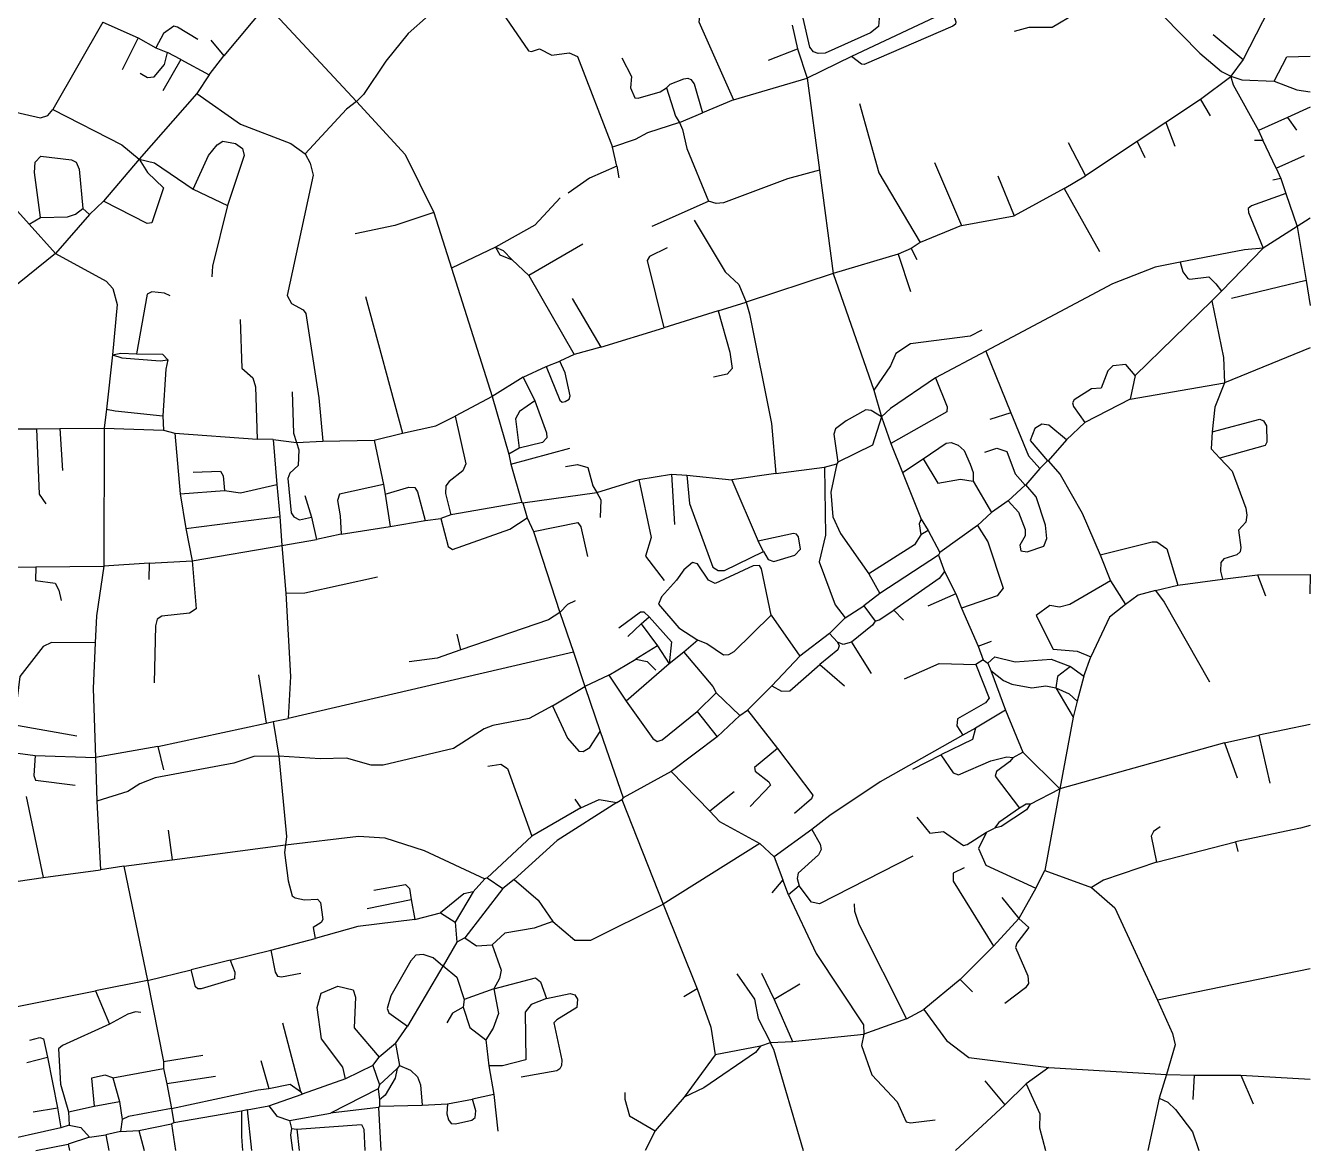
# Model space of a CAD drawing. Header units: inches. Extents: x 13510994 to 13518474, y 3660267 to 3664767.
# Drawn here: x 13516364 to 13518474, y 3660267 to 3662115 of the extents above; entities that cross this region are included whole.
import ezdxf

# ---------------------------------------------------------------- set-up
doc = ezdxf.new("R2010")
doc.units = ezdxf.units.IN
doc.header["$MEASUREMENT"] = 0

msp = doc.modelspace()

# ---------------------------------------------------------------- linework, layer by layer
for points in [[(13518169.3, 3662218.8), (13518089.1, 3662135.2), (13518050.1, 3662112.4), (13518011.7, 3662112.4), (13517987.7, 3662105.6)], [(13518169.3, 3662218.8), (13518231.9, 3662132), (13518292.5, 3662070), (13518328.1, 3662040.1), (13518343.7, 3662032.6)], [(13517683.1, 3662213.4), (13517700.2, 3662205.4), (13517728.8, 3662212.7), (13517741.3, 3662204.8), (13517765.7, 3662127.4), (13517765, 3662114.2), (13517751.6, 3662103.4), (13517677.1, 3662070.4), (13517665.8, 3662069.5), (13517657.9, 3662072.5), (13517651.8, 3662079.9), (13517641.2, 3662127.6)], [(13517129.2, 3662166.2), (13517088.8, 3662162.3), (13517025.7, 3662131.9), (13516992.3, 3662102.5), (13516955.4, 3662057), (13516918.6, 3662002.2), (13516907.2, 3661990.6)], [(13517129.2, 3662166.2), (13517134.2, 3662154.7), (13517189.8, 3662074), (13517194.8, 3662072.8), (13517208.1, 3662077.2), (13517228.3, 3662067.1), (13517256.6, 3662070.7), (13517270.3, 3662064.8), (13517327.6, 3661916)], [(13518416.9, 3662164.1), (13518364.2, 3662060.1)], [(13516759.3, 3662149.6), (13516689.2, 3662066.1)], [(13516759.3, 3662149.6), (13516907.2, 3661990.6)], [(13517483.8, 3662137.5), (13517470.9, 3662129.7), (13517469.5, 3662121.5), (13517526.5, 3661993.7)], [(13517884.8, 3662141.9), (13517892, 3662121.9), (13517891.2, 3662117.8), (13517887.2, 3662114.8), (13517741.3, 3662051.8), (13517736.8, 3662052.2), (13517720.2, 3662064.6)], [(13517884.8, 3662141.9), (13517720.2, 3662064.6)], [(13516490.2, 3662121), (13516408.4, 3661977.5)], [(13516490.2, 3662121), (13516548.2, 3662095.6)], [(13516646.7, 3662092.6), (13516613.2, 3662113.1), (13516607.3, 3662114.5), (13516590, 3662102.6), (13516577.2, 3662079)], [(13517622.9, 3662116.5), (13517631.8, 3662077.5)], [(13516548.2, 3662095.6), (13516522.3, 3662043.1)], [(13516548.2, 3662095.6), (13516577.2, 3662079)], [(13518314.7, 3662101.1), (13518364.2, 3662060.1)], [(13516551.7, 3662037.6), (13516563.8, 3662030.2), (13516574.9, 3662031.3), (13516591.8, 3662051.8), (13516596.7, 3662071.2)], [(13516577.2, 3662079), (13516596.7, 3662071.2)], [(13516618.8, 3662060), (13516596.7, 3662071.2)], [(13516667.7, 3662091.6), (13516689.2, 3662066.1)], [(13517584.2, 3662058.6), (13517631.8, 3662077.5)], [(13517631.8, 3662077.5), (13517647.5, 3662029.4)], [(13516618.8, 3662060), (13516589.2, 3662008.6)], [(13516618.8, 3662060), (13516665.2, 3662034.6)], [(13516665.2, 3662034.6), (13516689.2, 3662066.1)], [(13517343.2, 3662062.6), (13517359, 3662032.1), (13517357.1, 3662013.2), (13517364.2, 3661996.9), (13517369.8, 3661996.5), (13517406.1, 3662006.9), (13517416.5, 3662013.1)], [(13517720.2, 3662064.6), (13517647.5, 3662029.4)], [(13518364.2, 3662060.1), (13518343.7, 3662032.6)], [(13518415, 3662024.2), (13518435.6, 3662064.3), (13518474.2, 3662065.1)], [(13516665.2, 3662034.6), (13516644.7, 3662004.1)], [(13517416.5, 3662013.1), (13517422.3, 3662019.4), (13517445.2, 3662028.1), (13517451.3, 3662029.3), (13517456.7, 3662027.2), (13517462.1, 3662019.6), (13517475.9, 3661972)], [(13517526.5, 3661993.7), (13517647.5, 3662029.4)], [(13517647.5, 3662029.4), (13517668, 3661877.8)], [(13518343.7, 3662031.6), (13518293.7, 3661994)], [(13518343.7, 3662032.6), (13518343.7, 3662031.6)], [(13518343.7, 3662032.6), (13518361.8, 3662026.7), (13518415, 3662024.2)], [(13518343.7, 3662031.6), (13518347.6, 3662018.1), (13518389.1, 3661943.2)], [(13516231.4, 3662027.6), (13516272.8, 3661994.4), (13516308.8, 3661982), (13516388, 3661963.8), (13516400.1, 3661967.9), (13516408.4, 3661977.5)], [(13517416.5, 3662013.1), (13517431.5, 3661966.8), (13517437.7, 3661956.3)], [(13518415, 3662024.2), (13518452.3, 3662010), (13518474.2, 3662006.6)], [(13516644.7, 3662004.1), (13516550.3, 3661896)], [(13516644.7, 3662004.1), (13516716.8, 3661953.4), (13516799.1, 3661922), (13516822.6, 3661904.6)], [(13516907.2, 3661990.6), (13516891, 3661978.1), (13516822.6, 3661904.6)], [(13516907.2, 3661990.6), (13516986.9, 3661904), (13517034.4, 3661808.4)], [(13517526.5, 3661993.7), (13517475.9, 3661972)], [(13517733.7, 3661987.6), (13517765.5, 3661873.7), (13517833.2, 3661759.1)], [(13518293.7, 3661994), (13518237.1, 3661956.4)], [(13518293.7, 3661994), (13518309.7, 3661967.1)], [(13516193.5, 3661984.3), (13516369.2, 3661789.5)], [(13516408.4, 3661977.5), (13516521.5, 3661919.8), (13516550.3, 3661896)], [(13517437.7, 3661956.3), (13517475.9, 3661972)], [(13518474.2, 3661981.5), (13518436.7, 3661964.4)], [(13517437.7, 3661956.3), (13517385.3, 3661939.4), (13517365.2, 3661928.6), (13517327.6, 3661916)], [(13517437.7, 3661956.3), (13517443, 3661944.6), (13517450, 3661913.6), (13517485.3, 3661827.2)], [(13518237.1, 3661956.4), (13518189.7, 3661925.2)], [(13518237.1, 3661956.4), (13518251.7, 3661917.6)], [(13518436.7, 3661964.4), (13518389.1, 3661943.2)], [(13518436.7, 3661964.4), (13518451.7, 3661943.6)], [(13516638.9, 3661846.9), (13516664.2, 3661902.1), (13516678.5, 3661919.6), (13516687.7, 3661925.5), (13516708.5, 3661921.7), (13516719.8, 3661913.6), (13516722.5, 3661902), (13516695.3, 3661819.7)], [(13518076.2, 3661923.6), (13518104.7, 3661868.8)], [(13518189.7, 3661925.2), (13518104.7, 3661868.8)], [(13518189.7, 3661925.2), (13518202.2, 3661898.6)], [(13518382.7, 3661927.1), (13518396.4, 3661927.2)], [(13518389.1, 3661943.2), (13518396.4, 3661927.2)], [(13518417.9, 3661881.3), (13518396.4, 3661927.2)], [(13516822.6, 3661904.6), (13516831.2, 3661889.6), (13516835.9, 3661869.6), (13516793.2, 3661671.8), (13516800.1, 3661658.8), (13516819.6, 3661648.3), (13516823.7, 3661642.4), (13516845.1, 3661503.8), (13516852.1, 3661432.5)], [(13517334.7, 3661884.7), (13517327.6, 3661916)], [(13518417.9, 3661881.3), (13518464.7, 3661902.1)], [(13516387.9, 3661800.2), (13516378, 3661874.1), (13516379.4, 3661891.1), (13516388.4, 3661900.8), (13516439.1, 3661895.1), (13516446.6, 3661891), (13516451.5, 3661879.5), (13516457.7, 3661815.1)], [(13516550.3, 3661896), (13516564, 3661873.9), (13516590.3, 3661849.2), (13516570.8, 3661791.3), (13516563, 3661790.6), (13516491.7, 3661827.1)], [(13516550.3, 3661896), (13516491.7, 3661827.1)], [(13516550.3, 3661896), (13516575.1, 3661890.1), (13516638.9, 3661846.9)], [(13517334.7, 3661884.7), (13517289.8, 3661864.8), (13517254.7, 3661840.1)], [(13517334.7, 3661884.7), (13517337.9, 3661865.6)], [(13517856.7, 3661890.6), (13517901.4, 3661787.3)], [(13518417.9, 3661881.3), (13518425.9, 3661864.1)], [(13517668, 3661877.8), (13517615.3, 3661863.9), (13517510.2, 3661824.5), (13517498.2, 3661823), (13517485.3, 3661827.2)], [(13517668, 3661877.8), (13517690.1, 3661708.2)], [(13517960.7, 3661868.6), (13517987.8, 3661802.8)], [(13518069.8, 3661847.9), (13518104.7, 3661868.8)], [(13518425.9, 3661864.1), (13518412.7, 3661861.6)], [(13518425.9, 3661864.1), (13518434.1, 3661839.4)], [(13516638.9, 3661846.9), (13516695.3, 3661819.7)], [(13518069.8, 3661847.9), (13517987.8, 3661802.8)], [(13518069.8, 3661847.9), (13518127.7, 3661744.1)], [(13518434.1, 3661839.4), (13518377.6, 3661819.4), (13518372, 3661815), (13518372.6, 3661808.6), (13518396.6, 3661749.6)], [(13518434.1, 3661839.4), (13518452.4, 3661785.3)], [(13516468.7, 3661805.1), (13516491.7, 3661827.1)], [(13516695.3, 3661819.7), (13516670.7, 3661720.4), (13516669.7, 3661702.6)], [(13517241.7, 3661832.6), (13517200, 3661787.4), (13517135.6, 3661751.4)], [(13517392.7, 3661786.1), (13517485.3, 3661827.2)], [(13516369.2, 3661789.5), (13516387.9, 3661800.2)], [(13516387.9, 3661800.2), (13516432.6, 3661801.3), (13516445.5, 3661805.6), (13516457.7, 3661815.1)], [(13516468.7, 3661805.1), (13516412.8, 3661741)], [(13516457.7, 3661815.1), (13516468.7, 3661805.1)], [(13517034.4, 3661808.4), (13516970, 3661786.9), (13516904.7, 3661773.6)], [(13517034.4, 3661808.4), (13517063.4, 3661716.9)], [(13517901.4, 3661787.3), (13517987.8, 3661802.8)], [(13518474.2, 3661799.2), (13518452.4, 3661785.3)], [(13516369.2, 3661789.5), (13516412.8, 3661741)], [(13517461.7, 3661795.6), (13517512.9, 3661711), (13517535.6, 3661690), (13517547.3, 3661660.9)], [(13517901.4, 3661787.3), (13517833.2, 3661759.1)], [(13518452.4, 3661785.3), (13518396.6, 3661749.6)], [(13518452.4, 3661785.3), (13518467.4, 3661696.5)], [(13517279.2, 3661756.6), (13517190.4, 3661705)], [(13517833.2, 3661759.1), (13517818.2, 3661749.1)], [(13516412.8, 3661741), (13516321.1, 3661667.4)], [(13516412.8, 3661741), (13516496, 3661695.4), (13516506.7, 3661683.7), (13516514.1, 3661657.1), (13516506.1, 3661574.8)], [(13517135.6, 3661751.4), (13517063.4, 3661716.9)], [(13517135.6, 3661751.4), (13517148.4, 3661745.9), (13517162.7, 3661730.4)], [(13517135.6, 3661751.4), (13517142.5, 3661738.9), (13517162.7, 3661730.4)], [(13517417.7, 3661750.6), (13517388.7, 3661736.3), (13517384.8, 3661729.5), (13517412.1, 3661619)], [(13517797.2, 3661740.1), (13517690.1, 3661708.2)], [(13517818.2, 3661749.1), (13517797.2, 3661740.1)], [(13517797.2, 3661740.1), (13517817.2, 3661678.6)], [(13517818.2, 3661749.1), (13517827.7, 3661731.1)], [(13518396.6, 3661749.6), (13518366.2, 3661747), (13518260.6, 3661726.9)], [(13518396.6, 3661749.6), (13518328.6, 3661679)], [(13517063.4, 3661716.9), (13517130, 3661505.8)], [(13517162.7, 3661730.4), (13517190.4, 3661705)], [(13518260.6, 3661726.9), (13518219.3, 3661718.4), (13518149.1, 3661691.3), (13517941.2, 3661580.6)], [(13518260.6, 3661726.9), (13518264.7, 3661710.9), (13518272.9, 3661699.7), (13518276.1, 3661699), (13518307.8, 3661702.7), (13518319.3, 3661691.3), (13518328.6, 3661679)], [(13517190.4, 3661705), (13517264.7, 3661575.1)], [(13517690.1, 3661708.2), (13517547.3, 3661660.9)], [(13517690.1, 3661708.2), (13517757, 3661516.4)], [(13518467.4, 3661696.5), (13518344.7, 3661667.1)], [(13518467.4, 3661696.5), (13518474.2, 3661655.5)], [(13516601.2, 3661671.6), (13516591.6, 3661675.9), (13516571.1, 3661678.3), (13516563.1, 3661674.1), (13516545.8, 3661576.3)], [(13516922.2, 3661670.6), (13516982.6, 3661445.8)], [(13518312.5, 3661663.1), (13518328.6, 3661679)], [(13517261.7, 3661667.1), (13517308.7, 3661587)], [(13517501.3, 3661646.8), (13517547.3, 3661660.9)], [(13517547.3, 3661660.9), (13517553, 3661641.8), (13517589, 3661461.6), (13517596.3, 3661379.8)], [(13518312.5, 3661663.1), (13518186.7, 3661540.6)], [(13518312.5, 3661663.1), (13518331.4, 3661570), (13518333.1, 3661528.7)], [(13516716.2, 3661632.6), (13516718.8, 3661552.5), (13516737.1, 3661536.7), (13516741.4, 3661522.2), (13516744.1, 3661435.8)], [(13517501.3, 3661646.8), (13517412.1, 3661619)], [(13517501.3, 3661646.8), (13517520.4, 3661579), (13517524.6, 3661551.8), (13517516.2, 3661542.6), (13517493.7, 3661537.6)], [(13517308.7, 3661587), (13517412.1, 3661619)], [(13517934.7, 3661615.1), (13517915.5, 3661605), (13517817.2, 3661592.6), (13517793.1, 3661576.8), (13517784.5, 3661556.2), (13517757, 3661516.4)], [(13517308.7, 3661587), (13517264.7, 3661575.1)], [(13518474.2, 3661586.3), (13518333.1, 3661528.7)], [(13516506.1, 3661574.8), (13516496.2, 3661485)], [(13516506.1, 3661574.8), (13516520.2, 3661577.3), (13516545.8, 3661576.3)], [(13516506.1, 3661574.8), (13516521.4, 3661569.7), (13516584.7, 3661564.9), (13516597.2, 3661566.4)], [(13516545.8, 3661576.3), (13516588.3, 3661575.5), (13516597.2, 3661566.4)], [(13516597.2, 3661566.4), (13516593.9, 3661551), (13516589.2, 3661474.4)], [(13517218.7, 3661555.1), (13517241.2, 3661564.1)], [(13517218.7, 3661555.1), (13517241.4, 3661500.1), (13517244.9, 3661496.9), (13517249.8, 3661497.6), (13517256.4, 3661501.7), (13517258, 3661507.4), (13517250, 3661544.8), (13517241.2, 3661564.1)], [(13517264.7, 3661575.1), (13517241.2, 3661564.1)], [(13517941.2, 3661580.6), (13517858.5, 3661536.6)], [(13517941.2, 3661580.6), (13517982, 3661479.1)], [(13517181.2, 3661537.8), (13517218.7, 3661555.1)], [(13518186.7, 3661540.6), (13518170.9, 3661558.7), (13518149.8, 3661556.7), (13518141.4, 3661548.4), (13518130.6, 3661519.9), (13518114.8, 3661518.6), (13518086.4, 3661500.4), (13518083.6, 3661495.5), (13518085.1, 3661489.6), (13518103.7, 3661463.6)], [(13517181.2, 3661537.8), (13517130, 3661505.8)], [(13517181.2, 3661537.8), (13517200.4, 3661499)], [(13517858.5, 3661536.6), (13517784.6, 3661486.3), (13517770, 3661472.8)], [(13517858.5, 3661536.6), (13517877.8, 3661489.3), (13517877.1, 3661480.7), (13517785.2, 3661428.6)], [(13518186.7, 3661540.6), (13518178.2, 3661501.6)], [(13518178.2, 3661501.6), (13518333.1, 3661528.7)], [(13518333.1, 3661528.7), (13518317.3, 3661488.4), (13518312.9, 3661448.2)], [(13516801.7, 3661513.6), (13516803.8, 3661445.9), (13516808.5, 3661430.4)], [(13517130, 3661505.8), (13517069.4, 3661473.7)], [(13517130, 3661505.8), (13517157.2, 3661411.1)], [(13517757, 3661516.4), (13517770, 3661472.8)], [(13518178.2, 3661501.6), (13518103.7, 3661463.6)], [(13516496.2, 3661485), (13516492.7, 3661453.9)], [(13516496.2, 3661485), (13516510.9, 3661482.3), (13516589.2, 3661474.4)], [(13517200.4, 3661499), (13517174.8, 3661481.2), (13517168.2, 3661469.1), (13517174.2, 3661421.1)], [(13517200.4, 3661499), (13517219.2, 3661446.2), (13517219.7, 3661438.1), (13517212.6, 3661430.2), (13517174.2, 3661421.1)], [(13517770, 3661472.8), (13517752.8, 3661482.8), (13517744.2, 3661483.9), (13517711.7, 3661466.2), (13517694.3, 3661452.7), (13517691.2, 3661443.9), (13517698.2, 3661398.1)], [(13516589.2, 3661474.4), (13516590.2, 3661450.6)], [(13516982.6, 3661445.8), (13517037.6, 3661458.1), (13517069.4, 3661473.7)], [(13517069.4, 3661473.7), (13517086.6, 3661395.4), (13517082.1, 3661384.1), (13517059.2, 3661366.6), (13517054, 3661359.4), (13517053.4, 3661346.7), (13517062.2, 3661311.6)], [(13517770, 3661472.8), (13517754.8, 3661425.9), (13517698.2, 3661398.1)], [(13517770, 3661472.8), (13517785.2, 3661428.6)], [(13517982, 3661479.1), (13517947.7, 3661468.1)], [(13517982, 3661479.1), (13518011, 3661408.8), (13518029.7, 3661387.6)], [(13518073.7, 3661435.1), (13518044.6, 3661459), (13518033.2, 3661460.7), (13518021.6, 3661453.7), (13518013.9, 3661433.9), (13518042.2, 3661400.1)], [(13518073.7, 3661435.1), (13518103.7, 3661463.6)], [(13518312.9, 3661448.2), (13518391.2, 3661468.8), (13518397.5, 3661466.3), (13518402.1, 3661458.1), (13518402.8, 3661431.1), (13518400.3, 3661425.4), (13518325.6, 3661404.9)], [(13516317.8, 3661452.8), (13516381.6, 3661452.9)], [(13516381.6, 3661452.9), (13516419.6, 3661453.3)], [(13516381.6, 3661452.9), (13516385.7, 3661345.5), (13516396.7, 3661329.6)], [(13516419.6, 3661453.3), (13516492.7, 3661453.9)], [(13516419.6, 3661453.3), (13516424.2, 3661384.6)], [(13516492.7, 3661453.9), (13516492.3, 3661227.1)], [(13516492.7, 3661453.9), (13516590.2, 3661450.6)], [(13516590.2, 3661450.6), (13516608.7, 3661445.6)], [(13516608.7, 3661445.6), (13516617.6, 3661346)], [(13516608.7, 3661445.6), (13516744.1, 3661435.8)], [(13516936.1, 3661434.1), (13516982.6, 3661445.8)], [(13518312.9, 3661448.2), (13518311.4, 3661419.9), (13518325.6, 3661404.9)], [(13516770.1, 3661435.2), (13516744.1, 3661435.8)], [(13516770.1, 3661435.2), (13516808.5, 3661430.4)], [(13516770.1, 3661435.2), (13516776.4, 3661361.7)], [(13516808.5, 3661430.4), (13516812.5, 3661418.6), (13516811.3, 3661392.4), (13516797.7, 3661380.2), (13516794.6, 3661371.1), (13516799.9, 3661314.7), (13516804.2, 3661308.1), (13516813.3, 3661303.5), (13516833.4, 3661308)], [(13516808.5, 3661430.4), (13516852.1, 3661432.5)], [(13516852.1, 3661432.5), (13516936.1, 3661434.1)], [(13516936.1, 3661434.1), (13516951.6, 3661361.6)], [(13517174.2, 3661421.1), (13517157.2, 3661411.1)], [(13517160.7, 3661395.1), (13517257.7, 3661421.1)], [(13517785.2, 3661428.6), (13517804.2, 3661381.4)], [(13517838.3, 3661403.7), (13517876.2, 3661429.1), (13517884, 3661430.2), (13517895.6, 3661425.9), (13517905.5, 3661417.1), (13517915.5, 3661395.1), (13517920.4, 3661381.1), (13517920.3, 3661367)], [(13517939.7, 3661414.6), (13517959, 3661421.4), (13517975.5, 3661415.6), (13517989.1, 3661379), (13518005.7, 3661360.6)], [(13518073.7, 3661435.1), (13518043.7, 3661400.6)], [(13517157.2, 3661411.1), (13517160.7, 3661395.1)], [(13517676.2, 3661390.1), (13517696.2, 3661395.6)], [(13517696.2, 3661395.6), (13517686.4, 3661349), (13517690, 3661308.5), (13517702.5, 3661281), (13517748.7, 3661214.6)], [(13517698.2, 3661398.1), (13517696.2, 3661395.6)], [(13517804.2, 3661381.4), (13517838.3, 3661403.7)], [(13517838.3, 3661403.7), (13517862.5, 3661363.4), (13517899.5, 3661370.1), (13517920.3, 3661367)], [(13518029.7, 3661387.6), (13518042.2, 3661400.1)], [(13518043.7, 3661400.6), (13518042.2, 3661400.1)], [(13518043.7, 3661400.6), (13518063, 3661377.8), (13518099.6, 3661314.6), (13518129.2, 3661246.1)], [(13518325.6, 3661404.9), (13518346.1, 3661383.1), (13518368.1, 3661322.6), (13518369.8, 3661311.3), (13518368.4, 3661299.7), (13518356.3, 3661286.6), (13518360.2, 3661257.7), (13518358.9, 3661250.7), (13518353.8, 3661245.7), (13518332.4, 3661239.2), (13518327.5, 3661233.5), (13518326.7, 3661219.2), (13518329.8, 3661206)], [(13516638.7, 3661381.6), (13516683.8, 3661383.5), (13516688.2, 3661375.7), (13516690.5, 3661351.6)], [(13517160.7, 3661395.1), (13517178.7, 3661332.1)], [(13517250.7, 3661391.1), (13517270.1, 3661394.1), (13517287.3, 3661389.2), (13517295.2, 3661359.5), (13517302.2, 3661348.3)], [(13517370.8, 3661369.5), (13517424.5, 3661378.7)], [(13517424.5, 3661378.7), (13517429.7, 3661295.6)], [(13517424.5, 3661378.7), (13517450, 3661376.7)], [(13517450, 3661376.7), (13517523.7, 3661369.3)], [(13517450, 3661376.7), (13517454.1, 3661330.1), (13517492.7, 3661225.4), (13517501.3, 3661220), (13517511.6, 3661220.4), (13517576, 3661251.1)], [(13517596.3, 3661379.8), (13517523.7, 3661369.3)], [(13517596.3, 3661379.8), (13517676.2, 3661390.1)], [(13517676.2, 3661390.1), (13517677.6, 3661278.2), (13517667.2, 3661234.6), (13517693.4, 3661163.7), (13517710.2, 3661142.6)], [(13517804.2, 3661381.4), (13517834.7, 3661304.6)], [(13518029.7, 3661387.6), (13518006.7, 3661361.1)], [(13516690.5, 3661351.6), (13516716.6, 3661347.5), (13516776.4, 3661361.7)], [(13516776.4, 3661361.7), (13516781, 3661308.7)], [(13516951.6, 3661361.6), (13516879.1, 3661345.8), (13516875.9, 3661335.2), (13516880.4, 3661310.1), (13516882.1, 3661279.7)], [(13516951.6, 3661361.6), (13516954.1, 3661345.8)], [(13516954.1, 3661345.8), (13516993.2, 3661357.2), (13517003, 3661356.3), (13517007.2, 3661349.6), (13517019.9, 3661302.5)], [(13517302.2, 3661348.3), (13517370.8, 3661369.5)], [(13517370.8, 3661369.5), (13517391.4, 3661274.5), (13517381.8, 3661243.8), (13517412.7, 3661203.6)], [(13517523.7, 3661369.3), (13517567.2, 3661268.4)], [(13517920.3, 3661367), (13517950.7, 3661315.6)], [(13517977.7, 3661334.6), (13517994.8, 3661316), (13518006, 3661287.7), (13518005.8, 3661277.3), (13517997.1, 3661261.8), (13517998.5, 3661252.5), (13518009.1, 3661250.7), (13518036.3, 3661259.9), (13518041.2, 3661272.9), (13518039.2, 3661294.6), (13518023.6, 3661341.4), (13518006.7, 3661361.1)], [(13517977.7, 3661334.6), (13518005.7, 3661360.6)], [(13518006.7, 3661361.1), (13518005.7, 3661360.6)], [(13516617.6, 3661346), (13516690.5, 3661351.6)], [(13516617.6, 3661346), (13516626.8, 3661289.1)], [(13516822.2, 3661343.6), (13516833.4, 3661308)], [(13516954.1, 3661345.8), (13516962.5, 3661292.5)], [(13517178.7, 3661332.1), (13517062.2, 3661311.6)], [(13517178.7, 3661332.1), (13517180.2, 3661331.1)], [(13517180.2, 3661331.1), (13517302.2, 3661348.3)], [(13517302.2, 3661348.3), (13517308.4, 3661336), (13517307.7, 3661307.1)], [(13517977.7, 3661334.6), (13517950.7, 3661315.6)], [(13517062.2, 3661311.6), (13517045.7, 3661305.6)], [(13517180.2, 3661331.1), (13517187.7, 3661306.6)], [(13517927.7, 3661294.1), (13517950.7, 3661315.6)], [(13516626.8, 3661289.1), (13516781, 3661308.7)], [(13516781, 3661308.7), (13516784.7, 3661261.3)], [(13516833.4, 3661308), (13516841.6, 3661270.9)], [(13516882.1, 3661279.7), (13516962.5, 3661292.5)], [(13516962.5, 3661292.5), (13517019.9, 3661302.5)], [(13517019.9, 3661302.5), (13517045.7, 3661305.6)], [(13517045.7, 3661305.6), (13517058, 3661259.3), (13517064.8, 3661254.8), (13517159.1, 3661287.9), (13517187.7, 3661306.6)], [(13517187.7, 3661306.6), (13517197.7, 3661284.1)], [(13517197.7, 3661284.1), (13517270.9, 3661299), (13517275.7, 3661292.1), (13517286.7, 3661243.1)], [(13517834.7, 3661304.6), (13517831.5, 3661296.6), (13517834.2, 3661278.6)], [(13517834.7, 3661304.6), (13517846.2, 3661285.6)], [(13517927.7, 3661294.1), (13517865.7, 3661249.6)], [(13517927.7, 3661294.1), (13517944.5, 3661267.1), (13517969.4, 3661191.1), (13517959.6, 3661178.5), (13517901.4, 3661158.2)], [(13516626.8, 3661289.1), (13516637.1, 3661236.2)], [(13516784.7, 3661261.3), (13516841.6, 3661270.9)], [(13516882.1, 3661279.7), (13516841.6, 3661270.9)], [(13517197.7, 3661284.1), (13517241.3, 3661151.1)], [(13517576, 3661251.1), (13517583.4, 3661238.4), (13517593.1, 3661235), (13517627.6, 3661245.3), (13517636.6, 3661255.4), (13517633.3, 3661275.6), (13517630.2, 3661279.8), (13517624.9, 3661280.9), (13517567.2, 3661268.4)], [(13517834.2, 3661278.6), (13517824.1, 3661262.5), (13517748.7, 3661214.6)], [(13517846.2, 3661285.6), (13517834.2, 3661278.6)], [(13517846.2, 3661285.6), (13517865.7, 3661249.6)], [(13516637.1, 3661236.2), (13516784.7, 3661261.3)], [(13516784.7, 3661261.3), (13516791.3, 3661182.8)], [(13517576, 3661251.1), (13517567.2, 3661268.4)], [(13517865.7, 3661249.6), (13517863.2, 3661245.6)], [(13518129.2, 3661246.1), (13518214.2, 3661267.5), (13518222.2, 3661267.4), (13518238.5, 3661255.9), (13518256.4, 3661196.2)], [(13516380.1, 3661226.1), (13516492.3, 3661227.1)], [(13516492.3, 3661227.1), (13516480, 3661145.5), (13516478, 3661101.1)], [(13516566.4, 3661232.1), (13516492.3, 3661227.1)], [(13516566.4, 3661232.1), (13516565.7, 3661205.6)], [(13516566.4, 3661232.1), (13516637.1, 3661236.2)], [(13516637.1, 3661236.2), (13516643.7, 3661157.4), (13516632.7, 3661150), (13516587.3, 3661145), (13516579.5, 3661140.1), (13516576.7, 3661129.1), (13516574.7, 3661035.6)], [(13517588.3, 3661146.9), (13517572.5, 3661223), (13517569.4, 3661228.1), (13517558.7, 3661228), (13517496.2, 3661199), (13517485.6, 3661204.2), (13517467.4, 3661231.2), (13517459.3, 3661233.1), (13517445.1, 3661221.4), (13517433, 3661204.2), (13517408.3, 3661177.1), (13517403.5, 3661164.9), (13517437, 3661126), (13517467.9, 3661105.6)], [(13517863.2, 3661245.6), (13517767.2, 3661182.1)], [(13517863.2, 3661245.6), (13517873.2, 3661218.6)], [(13518129.2, 3661246.1), (13518145.9, 3661203.3)], [(13516225.3, 3661223.8), (13516380.1, 3661226.1)], [(13516380.1, 3661226.1), (13516379.7, 3661203.7), (13516411.9, 3661199.2), (13516418.1, 3661187.6), (13516421.7, 3661170.6)], [(13516791.3, 3661182.8), (13516822.1, 3661183.7), (13516941.7, 3661209.6)], [(13517748.7, 3661214.6), (13517767.2, 3661182.1)], [(13517873.2, 3661218.6), (13517864.3, 3661207.1), (13517790, 3661155.1)], [(13517873.2, 3661218.6), (13517891.6, 3661181.9)], [(13518256.4, 3661196.2), (13518329.8, 3661206)], [(13518329.8, 3661206), (13518387.4, 3661213)], [(13518387.4, 3661213), (13518473.8, 3661213.7)], [(13518387.4, 3661213), (13518400.7, 3661178.6)], [(13518473.8, 3661213.7), (13518473.2, 3661181.6)], [(13518473.8, 3661213.7), (13518474.2, 3661213.7)], [(13518145.9, 3661203.3), (13518079, 3661164.4), (13518062.4, 3661159.9), (13518046.1, 3661162.4), (13518024.1, 3661146.4), (13518051.5, 3661091.1), (13518091, 3661087.3), (13518113.9, 3661078.4)], [(13518145.9, 3661203.3), (13518170.7, 3661164.3)], [(13518219.9, 3661187.2), (13518191.2, 3661179.5), (13518170.7, 3661164.3)], [(13518219.9, 3661187.2), (13518256.4, 3661196.2)], [(13518219.9, 3661187.2), (13518234, 3661168.1), (13518308.7, 3661037.1)], [(13516791.3, 3661182.8), (13516798.5, 3661045.9), (13516794.7, 3660977.2)], [(13517241.3, 3661151.1), (13517254.2, 3661164.8), (13517267.2, 3661170.6)], [(13517767.2, 3661182.1), (13517740.7, 3661162.1)], [(13517891.6, 3661181.9), (13517845.7, 3661161.6)], [(13517891.6, 3661181.9), (13517901.4, 3661158.2)], [(13518170.7, 3661164.3), (13518144.6, 3661143.4), (13518113.9, 3661078.4)], [(13517241.3, 3661151.1), (13517222.6, 3661139.3), (13517078.5, 3661089.5)], [(13517241.3, 3661151.1), (13517263.5, 3661086.1)], [(13517387.8, 3661144.2), (13517379.7, 3661151.8), (13517373.5, 3661151.8), (13517338.2, 3661125.6)], [(13517374.7, 3661132.3), (13517387.8, 3661144.2)], [(13517387.8, 3661144.2), (13517424.5, 3661103.1), (13517420.8, 3661067)], [(13517588.3, 3661146.9), (13517527, 3661086.4), (13517518.6, 3661081.3), (13517510.1, 3661081.2), (13517482.5, 3661099.7), (13517467.9, 3661105.6)], [(13517588.3, 3661146.9), (13517635.7, 3661079.1)], [(13517710.2, 3661142.6), (13517684.2, 3661116.6)], [(13517710.2, 3661142.6), (13517740.7, 3661162.1)], [(13517740.7, 3661162.1), (13517759.2, 3661137.1)], [(13517759.2, 3661137.1), (13517766, 3661138.8), (13517790, 3661155.1)], [(13517790, 3661155.1), (13517805.7, 3661138.6)], [(13517901.4, 3661158.2), (13517928.4, 3661095.6)], [(13517374.7, 3661132.3), (13517352.7, 3661111.6)], [(13517374.7, 3661132.3), (13517401.8, 3661096.1)], [(13517759.2, 3661137.1), (13517755, 3661130.4), (13517720.2, 3661102.6)], [(13516478, 3661101.1), (13516406.1, 3661101.6), (13516392.6, 3661095), (13516354.2, 3661046.1), (13516347.1, 3660987.2), (13516341.2, 3660976.1)], [(13516478, 3661101.1), (13516474.7, 3661026.3), (13516478.2, 3660912.6)], [(13517078.5, 3661089.5), (13517072.4, 3661115.7)], [(13517467.9, 3661105.6), (13517445, 3661086)], [(13517684.2, 3661116.6), (13517635.7, 3661079.1)], [(13517697.2, 3661102.1), (13517700.4, 3661096.1), (13517698.2, 3661089.7), (13517668.4, 3661065.4)], [(13517684.2, 3661116.6), (13517697.2, 3661102.1)], [(13517720.2, 3661102.6), (13517706.6, 3661098.4), (13517697.2, 3661102.1)], [(13517720.2, 3661102.6), (13517752.7, 3661051.1)], [(13517928.4, 3661095.6), (13517950.7, 3661104.1)], [(13517263.5, 3661086.1), (13516794.7, 3660977.2)], [(13517078.5, 3661089.5), (13517039.5, 3661075.9), (13516993.7, 3661070.1)], [(13517263.5, 3661086.1), (13517282.1, 3661029.4)], [(13517401.8, 3661096.1), (13517366.2, 3661074.7)], [(13517401.8, 3661096.1), (13517420.8, 3661067)], [(13517445, 3661086), (13517420.8, 3661067)], [(13517445, 3661086), (13517492.6, 3661029.4), (13517498.2, 3661019.1)], [(13517635.7, 3661079.1), (13517589.7, 3661030.6)], [(13517928.4, 3661095.6), (13517936.7, 3661073.1)], [(13517321.8, 3661048.4), (13517366.2, 3661074.7)], [(13517420.8, 3661067), (13517350, 3661005.4)], [(13517366.2, 3661074.7), (13517384.5, 3661070.6), (13517398.7, 3661056.6)], [(13517589.7, 3661030.6), (13517605.5, 3661021.9), (13517619, 3661022.6), (13517668.4, 3661065.4)], [(13517668.4, 3661065.4), (13517708.7, 3661030.6)], [(13517807.3, 3661042.3), (13517864.4, 3661067.2), (13517924.7, 3661065.6)], [(13517924.7, 3661065.6), (13517946.8, 3661010.6), (13517940.6, 3661002.4), (13517894.6, 3660976.3), (13517893.7, 3660964.7), (13517903.5, 3660949.8)], [(13517936.7, 3661073.1), (13517924.7, 3661065.6)], [(13517936.7, 3661073.1), (13517944.2, 3661068.1)], [(13517944.2, 3661068.1), (13517956, 3661078), (13517989.2, 3661069.9), (13518048.6, 3661074.6), (13518080.1, 3661062.4)], [(13517944.2, 3661068.1), (13517949.2, 3661055.6)], [(13518080.1, 3661062.4), (13518059.1, 3661046), (13518056, 3661027.3)], [(13518080.1, 3661062.4), (13518102.4, 3661046.5)], [(13518102.4, 3661046.5), (13518113.9, 3661078.4)], [(13516746.2, 3661048.6), (13516758.7, 3660969.2)], [(13517321.8, 3661048.4), (13517282.1, 3661029.4)], [(13517321.8, 3661048.4), (13517350, 3661005.4)], [(13517949.2, 3661055.6), (13517973.2, 3660990.4)], [(13517949.2, 3661055.6), (13517970.4, 3661039.4), (13517983.8, 3661033.4), (13518016.7, 3661027.2), (13518039.6, 3661030.5), (13518056, 3661027.3)], [(13518102.4, 3661046.5), (13518091.1, 3661005.6)], [(13517229.1, 3660997.9), (13517282.1, 3661029.4)], [(13517282.1, 3661029.4), (13517307.4, 3660955.5)], [(13517466.7, 3660988.6), (13517498.2, 3661019.1)], [(13517498.2, 3661019.1), (13517537.2, 3660982.1)], [(13517589.7, 3661030.6), (13517549.7, 3660990.6)], [(13518056, 3661027.3), (13518078.1, 3661017.4), (13518091.1, 3661005.6)], [(13518056, 3661027.3), (13518084.9, 3660979)], [(13517229.1, 3660997.9), (13517191.1, 3660976.9), (13517131.3, 3660965.4), (13517116.8, 3660960), (13517066.5, 3660927.9), (13516951, 3660900.2), (13516931, 3660900.2), (13516890.6, 3660911.5), (13516847.3, 3660910.7), (13516779.6, 3660915.3)], [(13517229.1, 3660997.9), (13517254.1, 3660944.6), (13517272.3, 3660923.2), (13517279.4, 3660922.9), (13517290.3, 3660929.2), (13517307.4, 3660955.5)], [(13517350, 3661005.4), (13517394.3, 3660943.9), (13517401.2, 3660939.1), (13517409.4, 3660941.8), (13517466.7, 3660988.6)], [(13518091.1, 3661005.6), (13518084.9, 3660979)], [(13516770.5, 3660972.1), (13516794.7, 3660977.2)], [(13517466.7, 3660988.6), (13517499.7, 3660946.6)], [(13517537.2, 3660982.1), (13517499.7, 3660946.6)], [(13517537.2, 3660982.1), (13517549.7, 3660990.6)], [(13517549.7, 3660990.6), (13517598.8, 3660927.4)], [(13517973.2, 3660990.4), (13517923.9, 3660960.8)], [(13517973.2, 3660990.4), (13518002.2, 3660921.6)], [(13518084.9, 3660979), (13518062.7, 3660861.2)], [(13516342.7, 3660967.1), (13516447.7, 3660948.6)], [(13516580.8, 3660931), (13516758.7, 3660969.2)], [(13516758.7, 3660969.2), (13516770.5, 3660972.1)], [(13516770.5, 3660972.1), (13516779.6, 3660915.3)], [(13517307.4, 3660955.5), (13517345.2, 3660846.6)], [(13517923.9, 3660960.8), (13517919, 3660942.6), (13517867, 3660917.2)], [(13517923.9, 3660960.8), (13517903.5, 3660949.8)], [(13518474.2, 3660967), (13518389.6, 3660949.4)], [(13516580.8, 3660931), (13516478.2, 3660912.6)], [(13516580.8, 3660931), (13516590.2, 3660892.6)], [(13517499.7, 3660946.6), (13517424.2, 3660889.6)], [(13517903.5, 3660949.8), (13517767.7, 3660872.9), (13517685.1, 3660817.3), (13517655.4, 3660794.4)], [(13518333.2, 3660936.9), (13518062.7, 3660861.2)], [(13518333.2, 3660936.9), (13518389.6, 3660949.4)], [(13518333.2, 3660936.9), (13518354.2, 3660879.6)], [(13518389.6, 3660949.4), (13518407.7, 3660870.6)], [(13516342.7, 3660921.1), (13516379.3, 3660916.2)], [(13516379.3, 3660916.2), (13516376.9, 3660883.1), (13516379.6, 3660875.4), (13516444.7, 3660867.6)], [(13516379.3, 3660916.2), (13516478.2, 3660912.6)], [(13516478.2, 3660912.6), (13516480.6, 3660841.1)], [(13516779.6, 3660915.3), (13516738.3, 3660914.3), (13516705.5, 3660903.7), (13516576.6, 3660879.5), (13516551.2, 3660869.5), (13516531.7, 3660857.1), (13516480.6, 3660841.1)], [(13516779.6, 3660915.3), (13516792.3, 3660783), (13516790.4, 3660769.2)], [(13517598.8, 3660927.4), (13517560.8, 3660896.6), (13517562.2, 3660890.6), (13517584.7, 3660873.1), (13517587.5, 3660867.3), (13517553.7, 3660832.1)], [(13517598.8, 3660927.4), (13517657.1, 3660850.7), (13517654.8, 3660844.7), (13517626.7, 3660820.6)], [(13517821.2, 3660893.6), (13517867, 3660917.2)], [(13517867, 3660917.2), (13517887.4, 3660887.9), (13517896.2, 3660884.6), (13517949.4, 3660907.6), (13517975.8, 3660913.8), (13517986.2, 3660913.1)], [(13517986.2, 3660913.1), (13517980.3, 3660905.9), (13517958.9, 3660889.9), (13517956.4, 3660882.2), (13517996.3, 3660829.6)], [(13517986.2, 3660913.1), (13518002.2, 3660921.6)], [(13518002.2, 3660921.6), (13518062.7, 3660861.2)], [(13517122.7, 3660898.6), (13517144.4, 3660902.1), (13517155, 3660895), (13517195.4, 3660783.7)], [(13517424.2, 3660889.6), (13517345.2, 3660846.6)], [(13517424.2, 3660889.6), (13517487.5, 3660824.9)], [(13516364.7, 3660848.6), (13516392.3, 3660715.5)], [(13517345.2, 3660846.6), (13517343.2, 3660843.6)], [(13517527.7, 3660856.6), (13517487.5, 3660824.9)], [(13518013.8, 3660836.2), (13518062.7, 3660861.2)], [(13518062.7, 3660861.2), (13518038, 3660727.1)], [(13516480.6, 3660841.1), (13516486.4, 3660728.5)], [(13517275.7, 3660830.1), (13517195.4, 3660783.7)], [(13517334.7, 3660839.1), (13517236.9, 3660776.2)], [(13517265.7, 3660844.6), (13517275.7, 3660830.1)], [(13517275.7, 3660830.1), (13517305.9, 3660843.8), (13517334.7, 3660839.1)], [(13517334.7, 3660839.1), (13517343.2, 3660843.6)], [(13517343.2, 3660843.6), (13517410.9, 3660672)], [(13518013.8, 3660836.2), (13518007.8, 3660826.9), (13517966.2, 3660799.3), (13517955.2, 3660796.6)], [(13517996.3, 3660829.6), (13517962.3, 3660806.3), (13517955.2, 3660796.6)], [(13518013.8, 3660836.2), (13518007.2, 3660836.2), (13517996.3, 3660829.6)], [(13517487.5, 3660824.9), (13517503.8, 3660807.9), (13517569.7, 3660771.6)], [(13517827.7, 3660814.6), (13517848.9, 3660788.6), (13517871.5, 3660791.5), (13517904.6, 3660768.5), (13517910.4, 3660769.8), (13517942.2, 3660790.3)], [(13516597.7, 3660793.6), (13516604.5, 3660744.6)], [(13516790.4, 3660769.2), (13516910.3, 3660783.7), (13516953.7, 3660780.8), (13517018.1, 3660759.9), (13517118.2, 3660713.6)], [(13517195.4, 3660783.7), (13517121.7, 3660715.1)], [(13517655.4, 3660794.4), (13517593.6, 3660749.4)], [(13517655.4, 3660794.4), (13517669, 3660770.6), (13517670.8, 3660761.7), (13517666.2, 3660752.9), (13517632.9, 3660722.9), (13517630.9, 3660714.2), (13517634.4, 3660701.9)], [(13517942.2, 3660790.3), (13517929.2, 3660763.1), (13517941, 3660736.1), (13518023.4, 3660698.1)], [(13517942.2, 3660790.3), (13517955.2, 3660796.6)], [(13518227.7, 3660799.1), (13518216.5, 3660791.4), (13518212.9, 3660783.3), (13518221.4, 3660740.7)], [(13518474.2, 3660801), (13518458.1, 3660796.9), (13518351.5, 3660774.3)], [(13516604.5, 3660744.6), (13516790.4, 3660769.2)], [(13516790.4, 3660769.2), (13516789, 3660756.8), (13516794.9, 3660710.2), (13516801.4, 3660685.5), (13516806.3, 3660682.1), (13516821.9, 3660679.1), (13516843.1, 3660680.1), (13516848.1, 3660674.5), (13516851.6, 3660646.9), (13516848.9, 3660641.9), (13516835.7, 3660633.5), (13516839.2, 3660615.2)], [(13517236.9, 3660776.2), (13517166.2, 3660712.1)], [(13517569.7, 3660771.6), (13517410.9, 3660672)], [(13517569.7, 3660771.6), (13517593.6, 3660749.4)], [(13518221.4, 3660740.7), (13518351.5, 3660774.3)], [(13518351.5, 3660774.3), (13518355.2, 3660758.6)], [(13516524.9, 3660734.1), (13516604.5, 3660744.6)], [(13517593.6, 3660749.4), (13517607.8, 3660711.8)], [(13517821.2, 3660750.6), (13517667.7, 3660672.2), (13517654.5, 3660675), (13517634.4, 3660701.9)], [(13516392.3, 3660715.5), (13516486.4, 3660728.5)], [(13516524.9, 3660734.1), (13516486.4, 3660728.5)], [(13516524.9, 3660734.1), (13516563.7, 3660546.4)], [(13517905.7, 3660731.6), (13517887.7, 3660722.7), (13517887.7, 3660709.4), (13517953.5, 3660602.6)], [(13518023.4, 3660698.1), (13518038, 3660727.1)], [(13518038, 3660727.1), (13518114.8, 3660699)], [(13518221.4, 3660740.7), (13518134.6, 3660711.2), (13518114.8, 3660699)], [(13516305.7, 3660703.3), (13516392.3, 3660715.5)], [(13516935.7, 3660695.1), (13516987.4, 3660704), (13516994.1, 3660697.6), (13516996.8, 3660679.4)], [(13517118.2, 3660713.6), (13517098.7, 3660692.1)], [(13517121.7, 3660715.1), (13517118.2, 3660713.6)], [(13517121.7, 3660715.1), (13517147.7, 3660697.6)], [(13517166.2, 3660712.1), (13517147.7, 3660697.6)], [(13517166.2, 3660712.1), (13517205.5, 3660678.2), (13517229.7, 3660643.6)], [(13517607.8, 3660711.8), (13517589.7, 3660690.6)], [(13517617.1, 3660687), (13517607.8, 3660711.8)], [(13517634.4, 3660701.9), (13517617.1, 3660687)], [(13518114.8, 3660699), (13518152.9, 3660666), (13518223.1, 3660514.1)], [(13516924.7, 3660664.6), (13516996.8, 3660679.4)], [(13516996.8, 3660679.4), (13517003.1, 3660646.6)], [(13517098.7, 3660692.1), (13517083.3, 3660688.8), (13517045.2, 3660657.6)], [(13517098.7, 3660692.1), (13517069.2, 3660642.1)], [(13517147.7, 3660697.6), (13517085.2, 3660616.6)], [(13517617.1, 3660687), (13517662.5, 3660590.8), (13517739.9, 3660473.6), (13517740.6, 3660458.2)], [(13517967.7, 3660682.6), (13517995.5, 3660648.2)], [(13518023.4, 3660698.1), (13517995.5, 3660648.2)], [(13517003.1, 3660646.6), (13517045.2, 3660657.6)], [(13517045.2, 3660657.6), (13517069.2, 3660642.1)], [(13517229.7, 3660643.6), (13517265.8, 3660612.9), (13517292.4, 3660612.7), (13517410.9, 3660672)], [(13517410.9, 3660672), (13517466.9, 3660532.5)], [(13517724.7, 3660672.6), (13517725.3, 3660660.2), (13517732.7, 3660639.1), (13517810.7, 3660483.6)], [(13517003.1, 3660646.6), (13516909.2, 3660635.1), (13516839.2, 3660615.2)], [(13517069.2, 3660642.1), (13517072.2, 3660609.6)], [(13517229.7, 3660643.6), (13517198.9, 3660632.3), (13517151, 3660624.4), (13517129.9, 3660604.8)], [(13517995.5, 3660648.2), (13517953.5, 3660602.6)], [(13517995.5, 3660648.2), (13518011.9, 3660633.7), (13517992.1, 3660607.7), (13517989.8, 3660600.6), (13518009.9, 3660554), (13518011.3, 3660541.6), (13518006.3, 3660534.4), (13517972.2, 3660508.6)], [(13516766.4, 3660596.1), (13516839.2, 3660615.2)], [(13517085.2, 3660616.6), (13517072.2, 3660609.6)], [(13517085.2, 3660616.6), (13517104.4, 3660603.1), (13517129.9, 3660604.8)], [(13516699.6, 3660579.8), (13516766.4, 3660596.1)], [(13516766.4, 3660596.1), (13516773.8, 3660560.2), (13516777.6, 3660553.5), (13516784.1, 3660552.3), (13516815.7, 3660558.6)], [(13517072.2, 3660609.6), (13517049.7, 3660570.6)], [(13517129.9, 3660604.8), (13517144.6, 3660563.4), (13517141.9, 3660549.7), (13517132.9, 3660532.9)], [(13517953.5, 3660602.6), (13517899.1, 3660547.8)], [(13516699.6, 3660579.8), (13516707.1, 3660560), (13516706.6, 3660549), (13516652.2, 3660532.6), (13516646.4, 3660532.5), (13516642.7, 3660536.2), (13516635.6, 3660564.1)], [(13516699.6, 3660579.8), (13516635.6, 3660564.1)], [(13517049.2, 3660570.1), (13517033, 3660583.7), (13517016.7, 3660588.9), (13517004.4, 3660587.8), (13516996.6, 3660578.8), (13516963.8, 3660521.1), (13516957.3, 3660500.2), (13516960.3, 3660493.3), (13516990.7, 3660471.6)], [(13516563.7, 3660546.4), (13516635.6, 3660564.1)], [(13517049.2, 3660570.1), (13516990.7, 3660471.6)], [(13517049.7, 3660570.6), (13517049.2, 3660570.1)], [(13517049.7, 3660570.6), (13517072, 3660551.8), (13517084.2, 3660515.1)], [(13517532.2, 3660557.6), (13517561.1, 3660515.6), (13517567.1, 3660484.1), (13517587.2, 3660444.6)], [(13517572.7, 3660558.6), (13517593.3, 3660515.4)], [(13518474.2, 3660565.7), (13518223.1, 3660514.1)], [(13516563.7, 3660546.4), (13516478.2, 3660529.5)], [(13516563.7, 3660546.4), (13516590.2, 3660413.1)], [(13516889.2, 3660384.6), (13516884.5, 3660403.9), (13516849.8, 3660450.8), (13516842.4, 3660502.2), (13516849.2, 3660525.7), (13516876.7, 3660537.3), (13516901.8, 3660531.2), (13516905.7, 3660519.1), (13516903.5, 3660468.8), (13516944.2, 3660420.6)], [(13517132.9, 3660532.9), (13517084.2, 3660515.1)], [(13517132.9, 3660532.9), (13517140.4, 3660492.2), (13517131.9, 3660468.3), (13517119.9, 3660449)], [(13517132.9, 3660532.9), (13517201, 3660550.7), (13517209.7, 3660544.1), (13517219.5, 3660516.9)], [(13517466.9, 3660532.5), (13517445.2, 3660519.6)], [(13517466.9, 3660532.5), (13517489.1, 3660469.6), (13517496.3, 3660424.2)], [(13517635.7, 3660540.6), (13517593.3, 3660515.4)], [(13517899.1, 3660547.8), (13517839.2, 3660498.5)], [(13517899.1, 3660547.8), (13517919.2, 3660527.6)], [(13516341.4, 3660502.1), (13516478.2, 3660529.5)], [(13516478.2, 3660529.5), (13516501.1, 3660474.4)], [(13517084.2, 3660515.1), (13517082.2, 3660502.6)], [(13517219.5, 3660516.9), (13517194.3, 3660506.7), (13517184.3, 3660494.6), (13517185.3, 3660416.2), (13517147, 3660406), (13517124.5, 3660406.2)], [(13517219.5, 3660516.9), (13517258.3, 3660525.3), (13517266, 3660522.8), (13517270, 3660515.5), (13517268.9, 3660502.2), (13517236.1, 3660481.7), (13517231.6, 3660476.7), (13517244.6, 3660415.5), (13517244.1, 3660406.7), (13517241.4, 3660401.1), (13517236.5, 3660398), (13517177.7, 3660387.6)], [(13517593.3, 3660515.4), (13517623.5, 3660446.3)], [(13518223.1, 3660514.1), (13518247.9, 3660459.5), (13518252.1, 3660440.7), (13518238.1, 3660391.8)], [(13516552.7, 3660493.6), (13516544.1, 3660494.8), (13516531.2, 3660491.1), (13516501.1, 3660474.4)], [(13517082.2, 3660502.6), (13517065.1, 3660492.9), (13517055.7, 3660476.6)], [(13517082.2, 3660502.6), (13517093.6, 3660468.9), (13517119.9, 3660449)], [(13517810.7, 3660483.6), (13517839.2, 3660498.5)], [(13517839.2, 3660498.5), (13517876.7, 3660447.8), (13517913.3, 3660419.9), (13518044.6, 3660403.2)], [(13516501.1, 3660474.4), (13516424.2, 3660439.6), (13516417.4, 3660434.3), (13516421, 3660376.3), (13516434.2, 3660330.6)], [(13516785.7, 3660476.6), (13516815.2, 3660364.1)], [(13516971.2, 3660443.1), (13516990.7, 3660471.6)], [(13517810.7, 3660483.6), (13517740.6, 3660458.2)], [(13516370.7, 3660448.1), (13516386.9, 3660452.6), (13516393, 3660450.8), (13516399.4, 3660420.6)], [(13517119.9, 3660449), (13517124.5, 3660406.2)], [(13517587.2, 3660444.6), (13517623.5, 3660446.3)], [(13517623.5, 3660446.3), (13517740.6, 3660458.2)], [(13517740.6, 3660458.2), (13517736.9, 3660439.5), (13517753.9, 3660391.3), (13517795.3, 3660347.1), (13517810.2, 3660314.4), (13517817.2, 3660312.5), (13517857.7, 3660317.6)], [(13516971.2, 3660443.1), (13516944.2, 3660420.6)], [(13516971.2, 3660443.1), (13516977.7, 3660406.6)], [(13517571.2, 3660438.6), (13517562.7, 3660428), (13517477.8, 3660369.9), (13517445.5, 3660354.9)], [(13517571.2, 3660438.6), (13517496.3, 3660424.2)], [(13517586.7, 3660444.1), (13517571.2, 3660438.6)], [(13517587.2, 3660444.6), (13517586.7, 3660444.1)], [(13517586.7, 3660444.1), (13517592.1, 3660433.6), (13517641.3, 3660267.3)], [(13516365.7, 3660411.6), (13516399.4, 3660420.6)], [(13516399.4, 3660420.6), (13516415.8, 3660336.9)], [(13516590.2, 3660413.1), (13516654.7, 3660423.6)], [(13516590.2, 3660413.1), (13516590.2, 3660401.6)], [(13516750.2, 3660415.2), (13516763.4, 3660368.9)], [(13516934.2, 3660406.6), (13516889.2, 3660384.6)], [(13516934.2, 3660406.6), (13516944.2, 3660420.6)], [(13516934.2, 3660406.6), (13516944.7, 3660375.1)], [(13516977.7, 3660406.6), (13516974.2, 3660401.6)], [(13516977.7, 3660406.6), (13516995.7, 3660399.1), (13517007.3, 3660388.2), (13517012.5, 3660375), (13517014.9, 3660341.4)], [(13517124.5, 3660406.2), (13517132.8, 3660358.9)], [(13517496.3, 3660424.2), (13517445.5, 3660354.9)], [(13518044.6, 3660403.2), (13518007.4, 3660376.5)], [(13518044.6, 3660403.2), (13518238.1, 3660391.8)], [(13516506.9, 3660386.7), (13516494.2, 3660391.1), (13516471.6, 3660385.7), (13516476.4, 3660339.9)], [(13516506.9, 3660386.7), (13516590.2, 3660401.6)], [(13516506.9, 3660386.7), (13516518, 3660347.5)], [(13516590.2, 3660401.6), (13516595.6, 3660376.5)], [(13516675.7, 3660388.6), (13516595.6, 3660376.5)], [(13516889.2, 3660384.6), (13516817.7, 3660359.6)], [(13516974.2, 3660401.6), (13516944.7, 3660375.1)], [(13516974.2, 3660401.6), (13516970.6, 3660386.1), (13516954.2, 3660357.7), (13516945.2, 3660350.1)], [(13518238.1, 3660391.8), (13518225.7, 3660353.3)], [(13518238.1, 3660391.8), (13518283.4, 3660391)], [(13518283.4, 3660391), (13518281.2, 3660350.6)], [(13518283.4, 3660391), (13518359.9, 3660391.1)], [(13518359.9, 3660391.1), (13518474.2, 3660384.2)], [(13518359.9, 3660391.1), (13518380.2, 3660343.6)], [(13516595.6, 3660376.5), (13516603.2, 3660336.1)], [(13516603.2, 3660336.1), (13516745.8, 3660366.9), (13516763.4, 3660368.9)], [(13516763.4, 3660368.9), (13516798.2, 3660376.3), (13516815.2, 3660364.1)], [(13516815.2, 3660364.1), (13516817.7, 3660359.6)], [(13516942.7, 3660368.1), (13516864.2, 3660328.5)], [(13516944.7, 3660375.1), (13516942.7, 3660368.1)], [(13516942.7, 3660368.1), (13516945.2, 3660350.1)], [(13517348.2, 3660362.6), (13517348.2, 3660351.2), (13517355.6, 3660324), (13517398.1, 3660299.2)], [(13517939.7, 3660381.6), (13517972.4, 3660342.2)], [(13517972.4, 3660342.2), (13518007.4, 3660376.5)], [(13518007.4, 3660376.5), (13518029.7, 3660327.5), (13518029.2, 3660304.3), (13518039, 3660267.3)], [(13516434.2, 3660330.6), (13516476.4, 3660339.9)], [(13516476.4, 3660339.9), (13516518, 3660347.5)], [(13516518, 3660347.5), (13516522.2, 3660318.1)], [(13516727.7, 3660334.1), (13516763.2, 3660340.6)], [(13516763.2, 3660340.6), (13516817.7, 3660359.6)], [(13516763.2, 3660340.6), (13516776.4, 3660323.2), (13516797.2, 3660316.6)], [(13516944.7, 3660340.1), (13516943.2, 3660337.6)], [(13516945.2, 3660350.1), (13516944.7, 3660340.1)], [(13516944.7, 3660340.1), (13517014.9, 3660341.4)], [(13517014.9, 3660341.4), (13517056.5, 3660343.7)], [(13517056.5, 3660343.7), (13517055.8, 3660327.3), (13517058.1, 3660317.6), (13517062.5, 3660311.3), (13517069.6, 3660310.7), (13517096.7, 3660316.9), (13517102.3, 3660321.1), (13517103.5, 3660332), (13517097.6, 3660351.6)], [(13517056.5, 3660343.7), (13517097.6, 3660351.6)], [(13517132.8, 3660358.9), (13517097.6, 3660351.6)], [(13517132.8, 3660358.9), (13517139.2, 3660298.6)], [(13517445.5, 3660354.9), (13517398.1, 3660299.2)], [(13517972.4, 3660342.2), (13517891.1, 3660267.3)], [(13518225.7, 3660353.3), (13518207.4, 3660267.3)], [(13518225.7, 3660353.3), (13518240.2, 3660346.2), (13518252.6, 3660334.6), (13518280.6, 3660297.6), (13518290.9, 3660267.3)], [(13516375.7, 3660330.6), (13516415.8, 3660336.9)], [(13516415.8, 3660336.9), (13516421.2, 3660304.1)], [(13516434.2, 3660330.6), (13516435.2, 3660308.6)], [(13516603.2, 3660336.1), (13516532.8, 3660322.9), (13516522.2, 3660318.1)], [(13516603.2, 3660336.1), (13516607.2, 3660312.6)], [(13516718.2, 3660331.6), (13516607.2, 3660312.6)], [(13516718.2, 3660331.6), (13516718, 3660289.8), (13516720.1, 3660267.3)], [(13516727.7, 3660334.1), (13516718.2, 3660331.6)], [(13516727.7, 3660334.1), (13516734.9, 3660267.3)], [(13516797.2, 3660316.6), (13516864.2, 3660328.5)], [(13516943.2, 3660337.6), (13516864.2, 3660328.5)], [(13516943.2, 3660337.6), (13516947.2, 3660267.3)], [(13516421.2, 3660304.1), (13516308.8, 3660278.9), (13516295.9, 3660267.3)], [(13516435.2, 3660308.6), (13516421.2, 3660304.1)], [(13516435.2, 3660308.6), (13516454.5, 3660304.8), (13516468.7, 3660289.1)], [(13516519.2, 3660298.1), (13516495.2, 3660292.6)], [(13516522.2, 3660318.1), (13516519.2, 3660298.1)], [(13516519.2, 3660298.1), (13516549.7, 3660300.1)], [(13516549.7, 3660300.1), (13516603.2, 3660310.6)], [(13516549.7, 3660300.1), (13516558.4, 3660267.3)], [(13516607.2, 3660312.6), (13516603.2, 3660310.6)], [(13516603.2, 3660310.6), (13516609.7, 3660267.3)], [(13516797.2, 3660316.6), (13516800.2, 3660303.1)], [(13516800.2, 3660303.1), (13516798.7, 3660292.3), (13516802, 3660267.3)], [(13516800.2, 3660303.1), (13516809.2, 3660302.1)], [(13516809.2, 3660302.1), (13516915.4, 3660309.8), (13516919.4, 3660302.1), (13516921, 3660267.3)], [(13516809.2, 3660302.1), (13516813.1, 3660267.3)], [(13517398.1, 3660299.2), (13517381.5, 3660267.3)], [(13516380.3, 3660267.3), (13516433.2, 3660277.6)], [(13516468.7, 3660289.1), (13516433.2, 3660277.6)], [(13516433.2, 3660277.6), (13516435.8, 3660267.3)], [(13516468.7, 3660289.1), (13516495.2, 3660292.6)], [(13516495.2, 3660292.6), (13516500.2, 3660267.3)]]:
    msp.add_lwpolyline(points)

doc.saveas('drawing.dxf')
